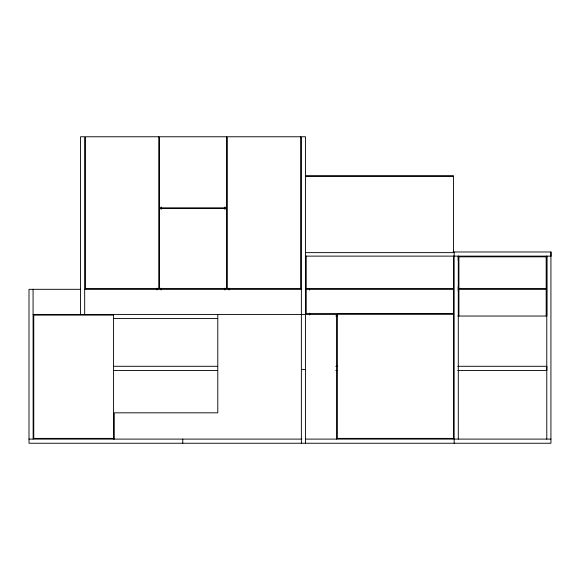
<?xml version="1.0" encoding="UTF-8"?>
<svg xmlns="http://www.w3.org/2000/svg" width="580" height="580" viewBox="0 0 580 580"><rect width="100%" height="100%" fill="white"/><g stroke="black" fill="none" stroke-linecap="round" stroke-linejoin="round"><path stroke-width="0.87" d="M305.5 175.718L453.459 175.718L453.459 252.626L305.5 252.626M305.5 176.363L453.459 176.363M453.168 251.981L551 251.981L551 256.128M305.522 256.128L550.928 256.128M80.533 289.311L29 289.311L29 443.243L550.928 443.243L550.928 251.981M84.68 289.311L301.375 289.311M33.067 314.425L336.625 314.425L336.625 439.096M335.791 316.042L337.661 316.042M457.75 316.042L546.867 316.042L546.867 291.204M113.47 318.572L217.355 318.572M113.571 366.292L217.406 366.292M335.791 366.292L337.661 366.292M457.75 366.292L546.867 366.292L546.867 370.439L457.75 370.439M301.375 369.59L305.522 369.59M113.571 370.439L217.406 370.439M335.791 370.439L337.661 370.439M113.571 438.4L33.756 438.4L33.756 315.114L113.571 315.114L113.571 439.096M29 439.096L301.904 439.096M305.522 439.096L550.928 439.096M546.867 256.128L546.867 290.928M546.78 256.128L546.78 439.096M546.172 316.042L546.172 289.311L458.903 289.311L458.903 316.042M458.294 256.128L458.294 439.096M458.214 256.128L458.214 260.275M458.214 286.774L458.214 290.928M454.147 251.981L454.147 443.243M453.459 256.128L453.459 288.623L306.211 288.623L306.211 256.128M309.669 313.193L309.669 315.005M309.589 288.434L309.589 290.094M305.522 443.243L305.522 136.757L301.375 136.757L301.375 443.243M229.027 288.166L229.027 289.978M224.881 206.951L224.881 209.445M224.881 288.166L224.881 289.978M217.79 314.425L217.79 412.822L114.26 412.822L114.26 439.096M182.765 439.096L182.765 443.243M161.189 206.951L161.189 209.445M161.189 288.166L161.189 289.978M157.042 288.166L157.042 289.978M84.68 314.425L84.68 136.764L80.533 136.764L80.533 314.425M33.067 289.311L33.147 439.096M158.768 136.764L85.383 136.764L85.383 288.623L158.768 288.623L158.768 136.764M226.606 136.764L159.457 136.764L159.457 207.85L226.606 207.85L226.606 136.764M300.679 136.764L227.295 136.764L227.295 288.623L300.679 288.623L300.679 136.764M226.606 208.546L159.457 208.546L159.457 288.623L226.606 288.623L226.606 208.546M546.172 256.824L458.903 256.824L458.903 288.623L546.172 288.623L546.172 256.824M453.459 289.311L306.211 289.311L306.211 313.548L453.459 313.548L453.459 289.311M453.459 314.317L337.321 314.317L337.321 438.4L453.459 438.4L453.459 314.317"/></g></svg>
